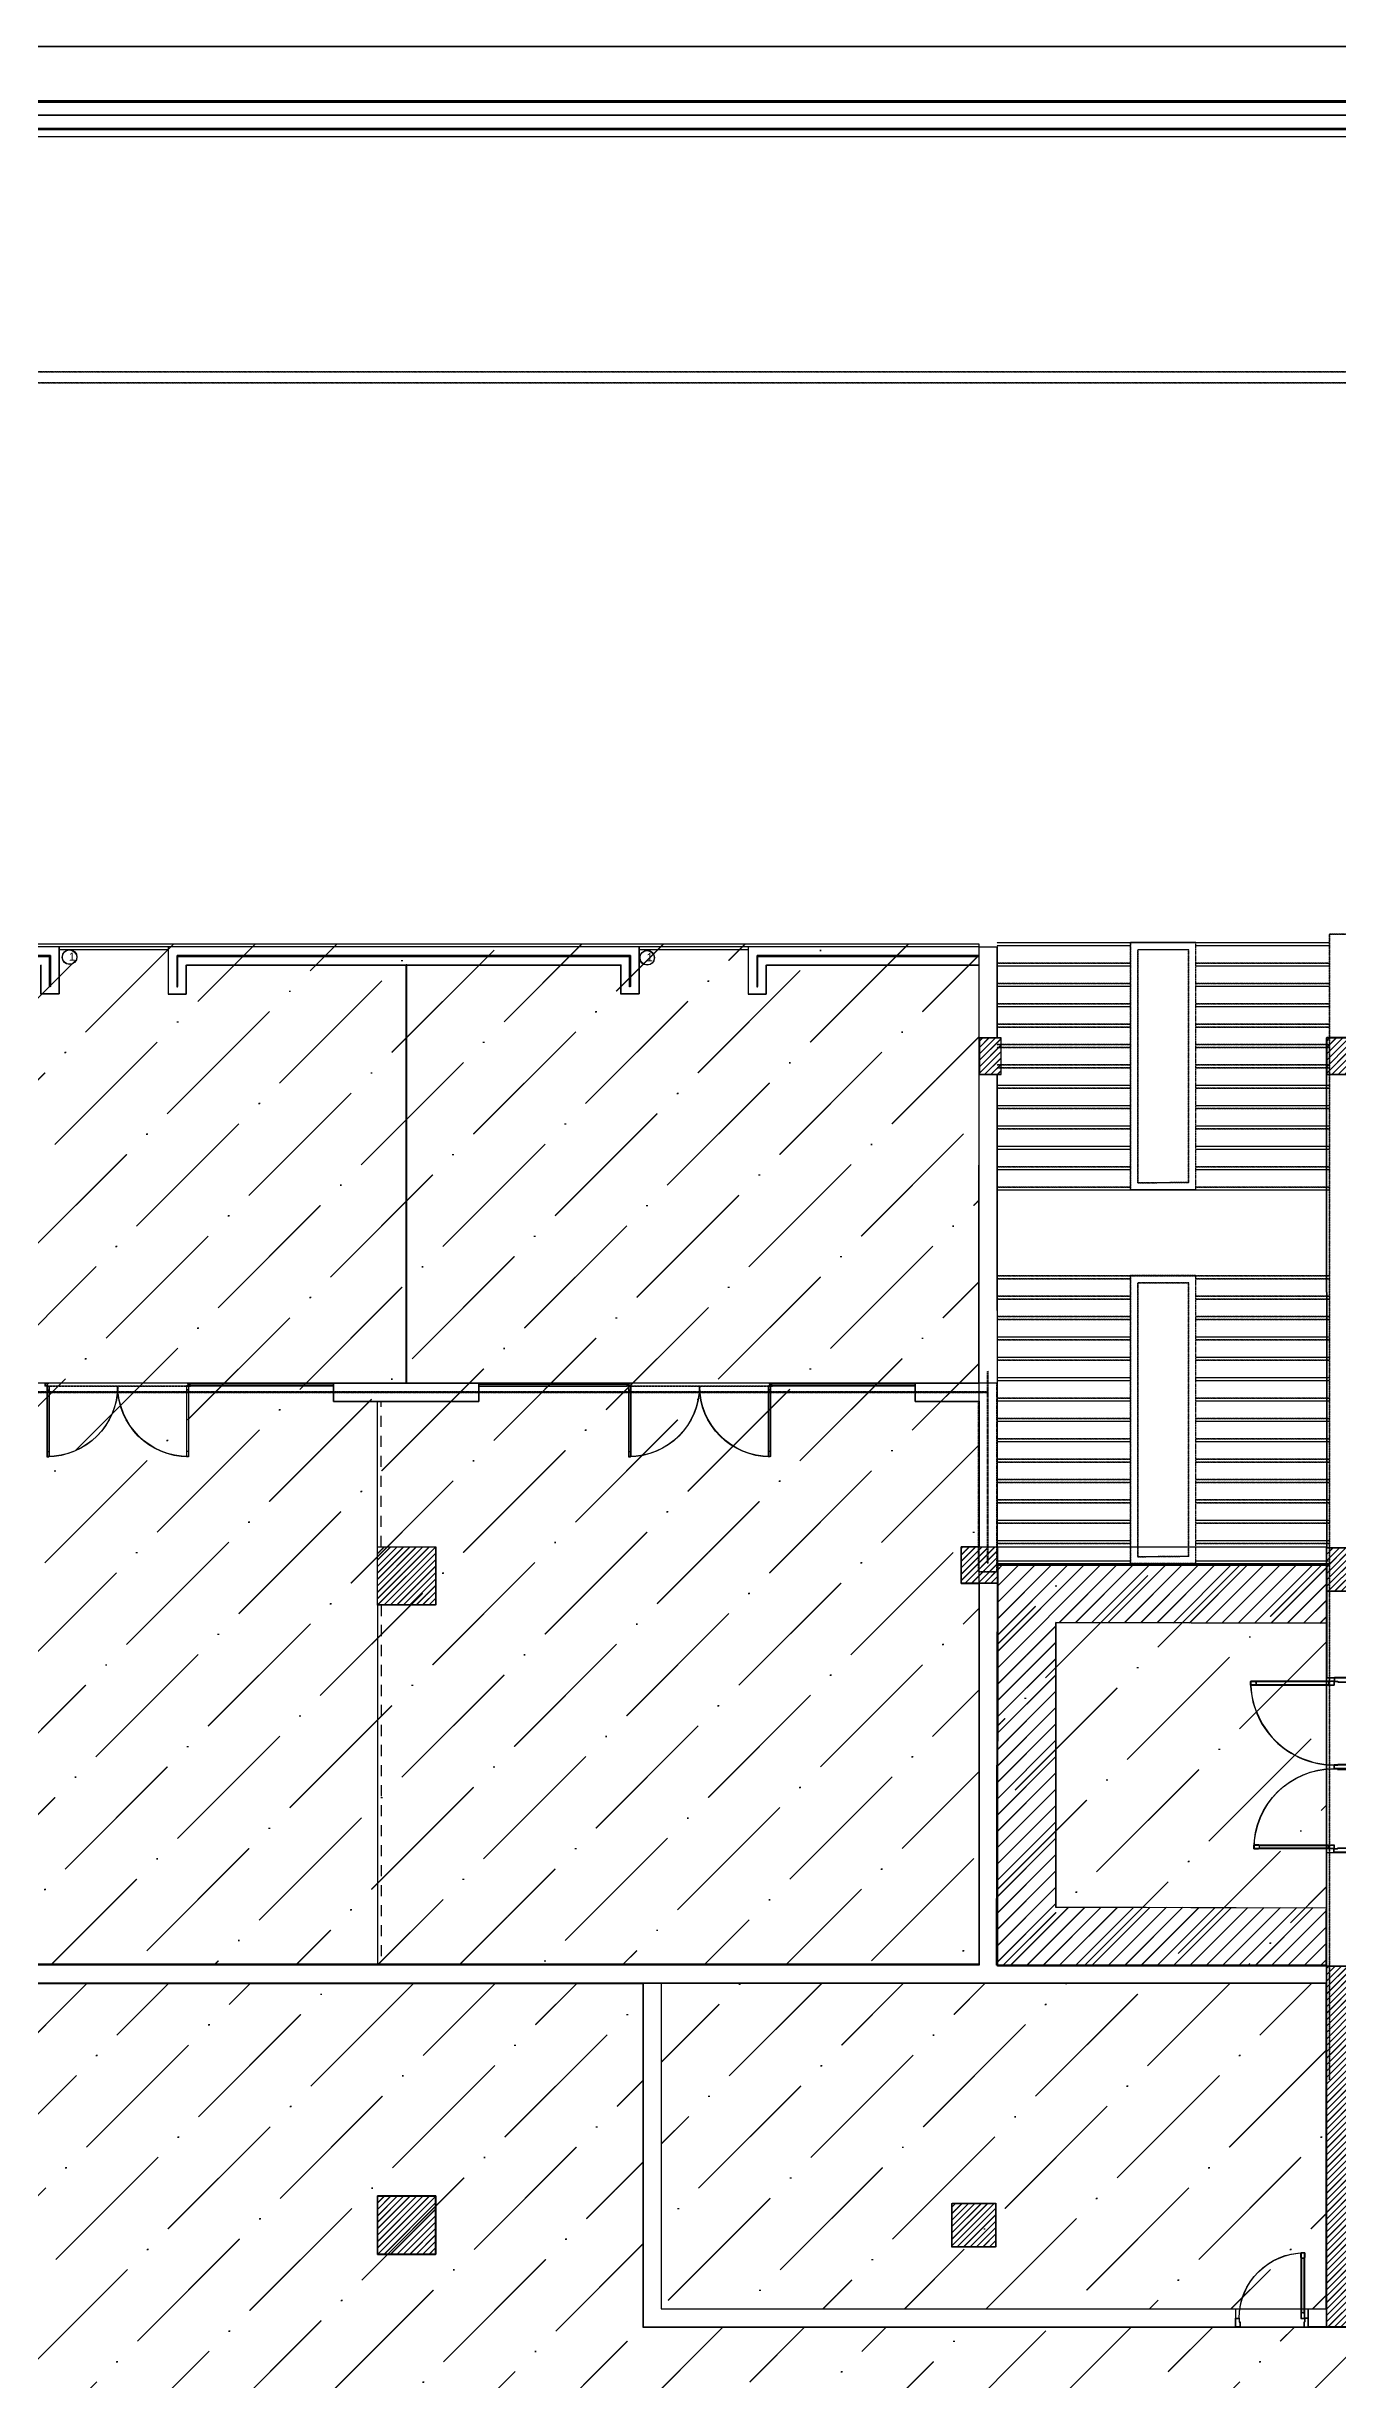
# Model space of a CAD drawing. Header units: inches. Extents: x 4821 to 127877, y 58012 to 433683.
# Drawn here: x 68423 to 86170, y 401615 to 433683 of the extents above; entities that cross this region are included whole.
import ezdxf

# ---------------------------------------------------------------- set-up
doc = ezdxf.new("R2010")
doc.units = ezdxf.units.IN
doc.header["$MEASUREMENT"] = 0
for name, pattern in [('A-001 Layout$0$HIDDEN', [0.375, 0.25, -0.125]), ('DASHED2', [9.525, 6.35, -3.175]), ('DLINE', [0.55, 0.3, -0.25]), ('HIDDEN', [9.525, 6.35, -3.175])]:
    doc.linetypes.add(name, pattern=pattern)
for name, color, linetype in [('$1$A-HAT', 8, 'Continuous'), ('A-001 Layout$0$A-FLOR-OVHD', 8, 'A-001 Layout$0$HIDDEN'), ('A-001 Layout$0$A-GLAZ', 142, 'Continuous'), ('A-101 Plans Building C$0$A-001 Layout$0$A-WAL-LOW', 41, 'Continuous'), ('A-DOR', 30, 'Continuous'), ('A-FLOR-STRS', 11, 'Continuous'), ('A-FLOR-STRS-DASH', 21, 'DLINE'), ('A-LIN-10', 8, 'Continuous'), ('A-LIN-20', 20, 'Continuous'), ('A-STP', 11, 'Continuous'), ('A-STP-HID', 191, 'HIDDEN'), ('A-TXT-25', 1, 'Continuous'), ('A-WAL-CMU', 7, 'Continuous'), ('A-WAL-LOW', 41, 'Continuous'), ('A-WALL', 53, 'Continuous'), ('Cloums$0$A-COL-HAT', 8, 'Continuous'), ('Cloums$0$A-COL-RFC', 210, 'Continuous'), ('ELECTRICAL', 4, 'Continuous'), ('HA', 9, 'Continuous'), ('NECB-COLUM', 50, 'Continuous')]:
    doc.layers.add(name, color=color, linetype=linetype)
doc.styles.add('Xarab', font='xarab.shx')
pattern_1 = [(45, (1627160.45, 320744.09), (-44.194174, 44.194174), [])]
pattern_2 = [(45, (-1206225.3, -363005.7), (420.9495, 1543.4815), [1984.375, -396.875, 0, -396.875])]
pattern_3 = [(45, (-1206228.7, -363008.7), (420.9495, 1543.4815), [1984.375, -396.875, 0, -396.875])]

# ---------------------------------------------------------------- blocks, each defined once
blk = doc.blocks.new('A-001 Layout$0$A$C350C273A')
for p, q in [((-1578.5, -0.48), (-1578.5, 778.02)), ((-1578.5, 778.02), (-1556.5, 778.02)), ((-1578.5, -0.48), (-1578.5, 778.02)), ((-1578.5, 778.02), (-1556.5, 778.02)), ((-1556.5, -0.48), (-1556.5, 778.02)), ((-1556.5, -0.48), (-1556.5, 778.02)), ((-43.5, -0.48), (-43.5, 778.02)), ((-21.5, 778.02), (-43.5, 778.02)), ((-43.5, -0.48), (-43.5, 778.02)), ((-21.5, 778.02), (-43.5, 778.02)), ((-21.5, -0.48), (-21.5, 778.02)), ((-21.5, -0.48), (-21.5, 778.02)), ((-1578.5, 720.82), (-1556.5, 720.82)), ((-1578.5, 720.82), (-1556.5, 720.82)), ((-21.5, 720.82), (-43.5, 720.82)), ((-21.5, 720.82), (-43.5, 720.82)), ((-1578.5, 43.52), (-1556.5, 43.52)), ((-1578.5, 43.52), (-1556.5, 43.52)), ((-21.5, 43.52), (-43.5, 43.52)), ((-21.5, 43.52), (-43.5, 43.52)), ((-1595, -0.48), (-1600, -0.48)), ((-1595, -0.48), (-1600, -0.48)), ((-1595, -30.48), (-1600, -30.48)), ((-1595, -30.48), (-1600, -30.48)), ((-1578.5, -0.48), (-1595, -0.48)), ((-1595, -0.48), (-1595, -30.48)), ((-1578.5, -0.48), (-1595, -0.48)), ((-1595, -0.48), (-1595, -30.48)), ((-1595, -30.48), (-1567.5, -30.48)), ((-1578.5, -0.48), (-1556.5, -0.48)), ((-1578.5, -0.48), (-1556.5, -0.48)), ((-1578.5, -22.48), (-1578.5, -0.48)), ((-1578.5, -22.48), (-1578.5, -0.48)), ((-1567.5, -22.48), (-1578.5, -22.48)), ((-1567.5, -22.48), (-1578.5, -22.48)), ((-1567.5, -30.48), (-1567.5, -22.48)), ((-1567.5, -30.48), (-1567.5, -22.48)), ((-21.5, -0.48), (-43.5, -0.48)), ((-21.5, -0.48), (-43.5, -0.48)), ((-32.5, -30.48), (-32.5, -22.48)), ((-32.5, -22.48), (-21.5, -22.48)), ((-32.5, -30.48), (-32.5, -22.48)), ((-32.5, -22.48), (-21.5, -22.48)), ((-5, -30.48), (-32.5, -30.48)), ((-21.5, -0.48), (-5, -0.48)), ((-21.5, -22.48), (-21.5, -0.48)), ((-21.5, -0.48), (-5, -0.48)), ((-21.5, -22.48), (-21.5, -0.48)), ((-5, -0.48), (-5, -30.48)), ((-5, -0.48), (0, -0.48)), ((-5, -0.48), (-5, -30.48)), ((-5, -0.48), (0, -0.48)), ((-5, -30.48), (0, -30.48)), ((-5, -30.48), (0, -30.48))]:
    blk.add_line(p, q)
for centre, start, end in [((-1578.5, -0.48), 0, 90), ((-21.5, -0.48), 90, 180)]:
    blk.add_arc(centre, 778.5, start, end)
blk = doc.blocks.new('COL BASEMT')
at = {"layer": 'Cloums$0$A-COL-HAT'}
h = blk.add_hatch(dxfattribs=at)
h.set_pattern_fill('ANSI31', color=256, scale=500)
h.set_pattern_definition([(45, (1506170.64, 41547.26), (-44.194174, 44.194174), [])])
edge = h.paths.add_edge_path()
edge.add_line((1689172, 377871), (1688872, 377871))
edge.add_line((1689172, 377371), (1689172, 377871))
edge.add_line((1688872, 377371), (1689172, 377371))
edge.add_line((1688872, 377871), (1688872, 377371))
h = blk.add_hatch(dxfattribs=at)
h.set_pattern_fill('ANSI31', color=256, scale=500)
h.set_pattern_definition([(45, (1510945.64, 41547.26), (-44.194174, 44.194174), [])])
edge = h.paths.add_edge_path()
edge.add_line((1693947, 377871), (1693647, 377871))
edge.add_line((1693947, 377371), (1693947, 377871))
edge.add_line((1693647, 377371), (1693947, 377371))
edge.add_line((1693647, 377871), (1693647, 377371))
h = blk.add_hatch(dxfattribs=at)
h.set_pattern_fill('ANSI31', color=256, scale=500)
h.set_pattern_definition(pattern_1)
h.paths.add_polyline_path([(1681397, 370076), (1680597, 370076), (1680597, 370876), (1681397, 370876)])
h = blk.add_hatch(dxfattribs=at)
h.set_pattern_fill('ANSI31', color=256, scale=500)
h.set_pattern_definition(pattern_1)
h.paths.add_polyline_path([(1688622, 370876), (1689122, 370876), (1689122, 370376), (1688622, 370376)])
h = blk.add_hatch(dxfattribs=at)
h.set_pattern_fill('ANSI31', color=256, scale=500)
h.set_pattern_definition([(45, (1632088.63, 320745.32), (-44.194174, 44.194174), [])])
h.paths.add_polyline_path([(1693647, 370864), (1694050, 370864), (1694050, 370264), (1693647, 370264)])
h = blk.add_hatch(dxfattribs=at)
h.set_pattern_fill('ANSI31', color=256, scale=500)
h.set_pattern_definition([(45, (1452118.876, 42013.15), (-44.194174, 44.194174), [])])
h.paths.add_polyline_path([(1699947, 343473), (1699947, 360151), (1693647, 360151), (1693647, 365115), (1694047, 365115), (1694047, 360551), (1700342, 360551), (1700342, 343473)])
h = blk.add_hatch(dxfattribs=at)
h.set_pattern_fill('ANSI31', color=256, scale=500)
h.set_pattern_definition(pattern_1)
h.paths.add_polyline_path([(1681397, 361951), (1681397, 361151), (1680597, 361151), (1680597, 361951)])
h = blk.add_hatch(dxfattribs=at)
h.set_pattern_fill('ANSI31', color=256, scale=500)
h.set_pattern_definition(pattern_1)
h.paths.add_polyline_path([(1689097, 361851), (1689097, 361251), (1688497, 361251), (1688497, 361851)])
at = {"layer": 'Cloums$0$A-COL-RFC', "linetype": 'Continuous'}
for points in [[(1688872, 377371), (1689172, 377371), (1689172, 377871), (1688872, 377871)], [(1693647, 377371), (1693947, 377371), (1693947, 377871), (1693647, 377871)], [(1681397, 370076), (1680597, 370076), (1680597, 370876), (1681397, 370876)], [(1689122, 370376), (1688622, 370376), (1688622, 370876), (1689122, 370876)], [(1694050, 370264), (1693647, 370264), (1693647, 370864), (1694050, 370864)], [(1681397, 361151), (1680597, 361151), (1680597, 361951), (1681397, 361951)], [(1689097, 361251), (1688497, 361251), (1688497, 361851), (1689097, 361851)]]:
    blk.add_lwpolyline(points, close=True, dxfattribs=at)
at = {"layer": 'Cloums$0$A-COL-RFC', "linetype": 'Continuous', "elevation": 0}
blk.add_lwpolyline([(1694047, 365115), (1694047, 360551), (1700347, 360551), (1700347, 343473), (1699947, 343473), (1699947, 360151), (1693647, 360151), (1693647, 365115), (1694047, 365115)], dxfattribs=at)
blk = doc.blocks.new('*U103')
for p, q in [((55, -72), (55, -1075)), ((95, -1075), (95, -72))]:
    blk.add_line(p, q)
for points in [[(0, 300), (0, 0), (50, 0), (50, 50), (60, 50), (60, 300)], [(50, 0), (50, -64), (55, -64), (55, -75), (95, -75), (95, -64), (100, -64), (100, 0)], [(1250, 300), (1250, 0), (1200, 0), (1200, 50), (1190, 50), (1190, 300)], [(50, -1150), (50, -1086), (55, -1086), (55, -1075), (95, -1075), (95, -1086), (100, -1086), (100, -1150)]]:
    blk.add_lwpolyline(points, close=True)
blk.add_lwpolyline([(100, -1150), (100, 0), (50, 0), (50, -1150), (100, -1150)])
blk.add_arc((50, 0), 1150, 270, 0)
blk = doc.blocks.new('*U104')
for p, q in [((55, -72), (55, -1025)), ((95, -1025), (95, -72))]:
    blk.add_line(p, q)
for points in [[(0, 300), (0, 0), (50, 0), (50, 50), (60, 50), (60, 300)], [(50, 0), (50, -64), (55, -64), (55, -75), (95, -75), (95, -64), (100, -64), (100, 0)], [(1200, 300), (1200, 0), (1150, 0), (1150, 50), (1140, 50), (1140, 300)], [(50, -1100), (50, -1036), (55, -1036), (55, -1025), (95, -1025), (95, -1036), (100, -1036), (100, -1100)]]:
    blk.add_lwpolyline(points, close=True)
blk.add_lwpolyline([(100, -1100), (100, 0), (50, 0), (50, -1100), (100, -1100)])
blk.add_arc((50, 0), 1100, 270, 0)
blk = doc.blocks.new('*U100')
for p, q in [((-95, -825), (-95, -72)), ((-55, -72), (-55, -825))]:
    blk.add_line(p, q)
for points in [[(-1000, 120), (-1000, 0), (-950, 0), (-950, 50), (-940, 50), (-940, 120)], [(-50, 0), (-50, -64), (-55, -64), (-55, -75), (-95, -75), (-95, -64), (-100, -64), (-100, 0)], [(0, 120), (0, 0), (-50, 0), (-50, 50), (-60, 50), (-60, 120)], [(-50, -900), (-50, -836), (-55, -836), (-55, -825), (-95, -825), (-95, -836), (-100, -836), (-100, -900)]]:
    blk.add_lwpolyline(points, close=True)
blk.add_lwpolyline([(-100, -900), (-100, 0), (-50, 0), (-50, -900), (-100, -900)])
blk.add_arc((-50, 0), 900, 180, 270)
blk = doc.blocks.new('BANDA-MOATAZ')
at = {"color": 10}
blk.add_lwpolyline([(0, 0), (0, 40500), (-57155, 40500), (-57155, 0)], close=True, dxfattribs=at)
at = {"const_width": 17.5}
for points in [[(-350, 350), (-350, 40150), (-56805, 40150), (-56805, 350)], [(-525, 5112), (-525, 39975), (-56630, 39975), (-56630, 5112)]]:
    blk.add_lwpolyline(points, close=True, dxfattribs=at)
at = {"color": 131}
blk.add_lwpolyline([(-438, 438), (-438, 40062), (-56718, 40062), (-56718, 438)], close=True, dxfattribs=at)
at = {"layer": 'ELECTRICAL', "color": 131}
blk.add_lwpolyline([(-575, 5162), (-575, 39925), (-56580, 39925), (-56580, 5162)], close=True, dxfattribs=at)

msp = doc.modelspace()

# ---------------------------------------------------------------- hatches: boundary and pattern name
at = {"layer": '$1$A-HAT'}
h = msp.add_hatch(dxfattribs=at)
h.set_pattern_fill('ANSI31', color=256, scale=50)
h.set_pattern_definition([(45, (-1114352.01, 1899070.33), (-112.253202, 112.253202), [])])
h.paths.add_polyline_path([(86020.3, 412007.4), (82295.3, 412016.2), (82295.3, 408105.3), (86018, 408095.7), (86018, 407295.7), (81481.1, 407307.4), (81495.3, 412807.3), (86020.3, 412807.3)])
h = msp.add_hatch(dxfattribs=at)
h.set_pattern_fill('ANSI31', color=256, scale=50)
h.set_pattern_definition([(45, (-1114348.61, 1899073.32), (-112.253202, 112.253202), [])])
h.paths.add_polyline_path([(86023.7, 412010.4), (82298.7, 412019.2), (82298.7, 408108.3), (86021.4, 408098.6), (86021.4, 407298.6), (81484.5, 407310.4), (81498.7, 412810.3), (86023.7, 412810.3)])
at = {"layer": 'A-WALL', "true_color": 0x939598}
h = msp.add_hatch(dxfattribs=at)
h.set_pattern_fill('ANSI36', color=252, scale=250)
h.set_pattern_definition([(45, (-990011.1, -282991.2), (420.9495, 1543.4815), [1984.375, -396.875, 0, -396.875])])
h.paths.add_polyline_path([(81242.9, 421343), (33243.2, 421343), (33243.2, 407324.8), (81242.9, 407324.8)])
h = msp.add_hatch(dxfattribs=at)
h.set_pattern_fill('ANSI36', color=252, scale=250)
h.set_pattern_definition([(45, (-990007.7, -282988.2), (420.9495, 1543.4815), [1984.375, -396.875, 0, -396.875])])
h.paths.add_polyline_path([(81246.3, 421345.9), (33246.6, 421345.9), (33246.6, 407327.8), (81246.3, 407327.8)])
at = {"layer": 'A-WALL'}
h = msp.add_hatch(dxfattribs=at)
h.set_pattern_fill('ANSI36', color=3, scale=250)
h.set_pattern_definition(pattern_3)
h.paths.add_polyline_path([(86018, 412825.5), (81495.3, 412825.5), (81495.3, 407295.7), (86018, 407295.7)])
h.paths.add_polyline_path([(33243, 412557.3), (28722.7, 412557.3), (28722.7, 407307.3), (33243, 407307.3)])
h = msp.add_hatch(dxfattribs=at)
h.set_pattern_fill('ANSI36', color=3, scale=250)
h.set_pattern_definition(pattern_2)
h.paths.add_polyline_path([(86021.4, 412828.4), (81498.7, 412828.4), (81498.7, 407298.6), (86021.4, 407298.6)])
h.paths.add_polyline_path([(33246.4, 412560.3), (28726.1, 412560.3), (28726.1, 407310.3), (33246.4, 407310.3)])
h = msp.add_hatch(dxfattribs=at)
h.set_pattern_fill('ANSI36', color=5, scale=250)
h.set_pattern_definition(pattern_3)
h.paths.add_polyline_path([(78770.3, 396057.4), (86318.1, 396057.4), (92312.4, 396057.4), (92311.4, 402332.3), (76621.2, 402332.4), (76621.2, 407057.3), (28720.3, 407057.3), (28720.3, 402332.3), (22420.5, 402332.3), (22416.4, 396178.8), (35923.5, 396107.4), (35923.5, 387307.4), (28820.3, 387307.4), (28820.4, 379907.3), (33642.6, 379907.3), (33642.6, 366602.4), (81095.3, 366554.5), (81093.9, 379507), (78770.3, 379507.4)])
h = msp.add_hatch(dxfattribs=at)
h.set_pattern_fill('ANSI36', color=5, scale=250)
h.set_pattern_definition(pattern_2)
h.paths.add_polyline_path([(78773.7, 396060.4), (86321.5, 396060.4), (92315.8, 396060.4), (92314.8, 402335.3), (76624.6, 402335.4), (76624.6, 407060.3), (28723.7, 407060.3), (28723.7, 402335.3), (22423.9, 402335.3), (22419.8, 396181.8), (35926.9, 396110.4), (35926.9, 387310.4), (28823.7, 387310.4), (28823.8, 379910.3), (33646, 379910.3), (33646, 366605.3), (81098.7, 366557.5), (81097.3, 379510), (78773.7, 379510.4)])
h = msp.add_hatch(dxfattribs=at)
h.set_pattern_fill('ANSI36', color=3, scale=250)
h.set_pattern_definition(pattern_3)
h.paths.add_polyline_path([(86018.1, 407057.3), (76871.2, 407057.3), (76871.2, 402582.4), (86018.1, 402582.4)])
h = msp.add_hatch(dxfattribs=at)
h.set_pattern_fill('ANSI36', color=3, scale=250)
h.set_pattern_definition(pattern_2)
h.paths.add_polyline_path([(86021.5, 407060.3), (76874.6, 407060.3), (76874.6, 402585.4), (86021.5, 402585.4)])

# ---------------------------------------------------------------- linework, layer by layer
at = {"layer": 'A-001 Layout$0$A-FLOR-OVHD'}
for p, q in [((70364.1, 415307.3, 0), (68445.4, 415307.3, 0)), ((70367.5, 415310.3, 0), (68448.8, 415310.3, 0)), ((70404.7, 415307.3, 0), (70398.5, 415307.3, 0)), ((70408.1, 415310.3, 0), (70401.9, 415310.3, 0)), ((78364.1, 415307.3, 0), (76445.4, 415307.3, 0)), ((78367.5, 415310.3, 0), (76448.8, 415310.3, 0)), ((78404.7, 415307.3, 0), (78398.5, 415307.3, 0)), ((78408.1, 415310.3, 0), (78401.9, 415310.3, 0)), ((68431.6, 415269.8, 0), (70377.9, 415269.8, 0)), ((68435, 415272.8, 0), (70381.3, 415272.8, 0)), ((70398.5, 415269.8, 0), (70402, 415269.8, 0)), ((70401.9, 415272.8, 0), (70405.4, 415272.8, 0)), ((76431.6, 415269.8, 0), (78377.9, 415269.8, 0)), ((76435, 415272.8, 0), (78381.3, 415272.8, 0)), ((78398.5, 415269.8, 0), (78402, 415269.8, 0)), ((78401.9, 415272.8, 0), (78405.4, 415272.8, 0))]:
    msp.add_line(p, q, dxfattribs=at)
at = {"layer": 'A-001 Layout$0$A-GLAZ'}
for p, q in [((72368.9, 415307.3, 0), (70401.6, 415307.3, 0)), ((72368.9, 415295.3, 0), (70401.6, 415295.3, 0)), ((72372.3, 415310.3, 0), (70405, 415310.3, 0)), ((72372.3, 415298.3, 0), (70405, 415298.3, 0)), ((74367.1, 415307.3, 0), (76404.7, 415307.3, 0)), ((74367.1, 415295.3, 0), (76411, 415295.3, 0)), ((74370.5, 415310.3, 0), (76408.1, 415310.3, 0)), ((74370.5, 415298.3, 0), (76414.4, 415298.3, 0)), ((81243, 415307.4, 0), (78401.6, 415307.3, 0)), ((80367.1, 415295.3, 0), (78401.6, 415295.3, 0)), ((81246.4, 415310.3, 0), (78405, 415310.3, 0)), ((80370.5, 415298.3, 0), (78405, 415298.3, 0)), ((72368.9, 415269.8, 0), (70401.6, 415269.8, 0)), ((72372.3, 415272.8, 0), (70405, 415272.8, 0)), ((74367.1, 415269.8, 0), (76404.7, 415269.8, 0)), ((74370.5, 415272.8, 0), (76408.1, 415272.8, 0)), ((80367.1, 415269.8, 0), (78401.6, 415269.8, 0)), ((80370.5, 415272.8, 0), (78405, 415272.8, 0))]:
    msp.add_line(p, q, dxfattribs=at)
for points, elevation in [([(68472.7, 421186.1), (62238.1, 421186.1), (62238.1, 421176.1), (68462.7, 421176.1)], -0.5), ([(68476.1, 421189), (62241.5, 421189), (62241.5, 421179), (68466.1, 421179)], -0.5), ([(68472.7, 421186.1), (68472.7, 420757.8), (68462.7, 420757.8), (68462.7, 421176.1)], -0.5), ([(68476.1, 421189), (68476.1, 420760.8), (68466.1, 420760.8), (68466.1, 421179)], -0.5), ([(76447.4, 421186), (70212.7, 421186), (70212.7, 421176), (76437.4, 421176)], 0.5), ([(70212.7, 421186), (70212.7, 420757.8), (70222.7, 420757.8), (70222.7, 421176)], 0.5), ([(76450.8, 421189), (70216.1, 421189), (70216.1, 421179), (76440.8, 421179)], 0.5), ([(70216.1, 421189), (70216.1, 420760.8), (70226.1, 420760.8), (70226.1, 421179)], 0.5), ([(76447.4, 421186), (76447.4, 420757.8), (76437.4, 420757.8), (76437.4, 421176)], 0.5), ([(76450.8, 421189), (76450.8, 420760.8), (76440.8, 420760.8), (76440.8, 421179)], 0.5), ([(81242.9, 421187.3), (78187.4, 421186), (78187.4, 421176), (81242.9, 421177.3)], 1.4), ([(78187.4, 421186), (78187.4, 420757.8), (78197.4, 420757.8), (78197.4, 421176)], 1.4), ([(81246.3, 421190.3), (78190.8, 421189), (78190.8, 421179), (81246.3, 421180.3)], 1.4), ([(78190.8, 421189), (78190.8, 420760.8), (78200.8, 420760.8), (78200.8, 421179)], 1.4)]:
    msp.add_lwpolyline(points, dxfattribs=dict(at, elevation=elevation))
at = {"layer": 'A-001 Layout$0$A-GLAZ', "elevation": 0}
for points in [[(73362, 415307.3), (73374, 415307.3), (73374, 421056.1), (73362, 421056.1)], [(73365.4, 415310.3), (73377.4, 415310.3), (73377.4, 421059.1), (73365.4, 421059.1)]]:
    msp.add_lwpolyline(points, close=True, dxfattribs=at)
at = {"layer": 'A-101 Plans Building C$0$A-001 Layout$0$A-WAL-LOW'}
for points, elevation in [([(68592.8, 421306.1), (62118, 421306.1)], 0), ([(68596.2, 421309), (62121.4, 421309)], 0), ([(68592.8, 421306.1), (68592.7, 420657.8), (68342.7, 420657.8), (68342.7, 421056.1)], 0), ([(68596.2, 421309), (68596.1, 420660.8), (68346.1, 420660.8), (68346.1, 421059)], 0), ([(76567.5, 421306), (70092.7, 421306)], 0.9), ([(70092.7, 421306), (70092.7, 420657.8), (70342.7, 420657.8), (70342.7, 421056)], 0.9), ([(70092.7, 421266), (70092.7, 421266)], 0.9), ([(76570.9, 421309), (70096.1, 421309)], 0.9), ([(70096.1, 421309), (70096.1, 420660.8), (70346.1, 420660.8), (70346.1, 421059)], 0.9), ([(70096.1, 421269), (70096.1, 421269)], 0.9), ([(76567.5, 421306), (76567.4, 420657.8), (76317.4, 420657.8), (76317.4, 421056)], 0.9), ([(76570.9, 421309), (76570.8, 420660.8), (76320.8, 420660.8), (76320.8, 421059)], 0.9), ([(81242.9, 421306.3), (78067.3, 421306)], 1.9), ([(78067.3, 421306), (78067.4, 420657.8), (78317.4, 420657.8), (78317.4, 421056)], 1.9), ([(81246.3, 421309.3), (78070.7, 421309)], 1.9), ([(78070.7, 421309), (78070.8, 420660.8), (78320.8, 420660.8), (78320.8, 421059)], 1.9), ([(70342.7, 421056), (76317.4, 421056)], 0.9), ([(70346.1, 421059), (76320.8, 421059)], 0.9), ([(78317.4, 421056), (81241.9, 421057.3)], 1.9), ([(78320.8, 421059), (81245.3, 421060.3)], 1.9)]:
    msp.add_lwpolyline(points, dxfattribs=dict(at, elevation=elevation))
at = {"layer": 'A-FLOR-STRS', "ltscale": 200}
for p, q in [((72970.3, 413057.3), (72970.3, 415057.3)), ((72973.7, 413060.3), (72973.7, 415060.3)), ((72970.3, 412257.3), (72970.3, 407307.3)), ((72973.7, 412260.3), (72973.7, 407310.3))]:
    msp.add_line(p, q, dxfattribs=at)
at = {"layer": 'A-FLOR-STRS-DASH', "ltscale": 500}
for p, q in [((73020.3, 413057.3), (73020.3, 415057.3)), ((73023.7, 413060.3), (73023.7, 415060.3)), ((73020.3, 412257.3), (73020.3, 407307.3)), ((73023.7, 412260.3), (73023.7, 407310.3))]:
    msp.add_line(p, q, dxfattribs=at)
at = {"layer": 'A-LIN-10', "linetype": 'DASHED2', "ltscale": 0.1}
for p, q in [((37029.8, 429215.8), (101472.9, 429213.3)), ((37033.2, 429218.8), (101476.3, 429216.3)), ((36944.9, 429063), (101472.9, 429062.9)), ((36948.3, 429066), (101476.3, 429065.9)), ((81488.3, 421365.5), (86057, 421365.5)), ((81488.3, 421325.5), (83323.1, 421325.5)), ((81488.3, 421085.5), (83323.1, 421085.5)), ((81491.7, 421368.4), (86060.4, 421368.4)), ((81491.7, 421328.4), (83326.5, 421328.4)), ((81491.7, 421088.4), (83326.5, 421088.4)), ((84222.2, 421325.5), (86057, 421325.5)), ((84222.2, 421085.5), (86057, 421085.5)), ((84225.6, 421328.4), (86060.4, 421328.4)), ((84225.6, 421088.4), (86060.4, 421088.4)), ((81488.3, 421045.5), (83323.1, 421045.5)), ((81488.3, 420805.5), (83323.1, 420805.5)), ((81488.3, 420765.5), (83323.1, 420765.5)), ((81491.7, 421048.4), (83326.5, 421048.4)), ((81491.7, 420808.4), (83326.5, 420808.4)), ((81491.7, 420768.4), (83326.5, 420768.4)), ((84222.2, 421045.5), (86057, 421045.5)), ((84222.2, 420805.5), (86057, 420805.5)), ((84222.2, 420765.5), (86057, 420765.5)), ((84225.6, 421048.4), (86060.4, 421048.4)), ((84225.6, 420808.4), (86060.4, 420808.4)), ((84225.6, 420768.4), (86060.4, 420768.4)), ((81488.3, 420525.5), (83323.1, 420525.5)), ((81488.3, 420485.5), (83323.1, 420485.5)), ((81491.7, 420528.4), (83326.5, 420528.4)), ((81491.7, 420488.4), (83326.5, 420488.4)), ((84222.2, 420525.5), (86057, 420525.5)), ((84222.2, 420485.5), (86057, 420485.5)), ((84225.6, 420528.4), (86060.4, 420528.4)), ((84225.6, 420488.4), (86060.4, 420488.4)), ((81488.3, 420245.5), (83323.1, 420245.5)), ((81488.3, 420205.5), (83323.1, 420205.5)), ((81491.7, 420248.4), (83326.5, 420248.4)), ((81491.7, 420208.4), (83326.5, 420208.4)), ((84222.2, 420245.5), (86057, 420245.5)), ((84222.2, 420205.5), (86057, 420205.5)), ((84225.6, 420248.4), (86060.4, 420248.4)), ((84225.6, 420208.4), (86060.4, 420208.4)), ((81488.3, 419965.5), (83323.1, 419965.5)), ((81488.3, 419925.5), (83323.1, 419925.5)), ((81491.7, 419968.4), (83326.5, 419968.4)), ((81491.7, 419928.4), (83326.5, 419928.4)), ((84222.2, 419965.5), (86057, 419965.5)), ((84222.2, 419925.5), (86057, 419925.5)), ((84225.6, 419968.4), (86060.4, 419968.4)), ((84225.6, 419928.4), (86060.4, 419928.4)), ((81488.3, 419685.5), (83323.1, 419685.5)), ((81488.3, 419645.5), (83323.1, 419645.5)), ((81491.7, 419688.4), (83326.5, 419688.4)), ((81491.7, 419648.4), (83326.5, 419648.4)), ((84222.2, 419685.5), (86057, 419685.5)), ((84222.2, 419645.5), (86057, 419645.5)), ((84225.6, 419688.4), (86060.4, 419688.4)), ((84225.6, 419648.4), (86060.4, 419648.4)), ((81488.3, 419405.5), (83323.1, 419405.5)), ((81488.3, 419365.5), (83323.1, 419365.5)), ((81491.7, 419408.4), (83326.5, 419408.4)), ((81491.7, 419368.4), (83326.5, 419368.4)), ((84222.2, 419405.5), (86057, 419405.5)), ((84222.2, 419365.5), (86057, 419365.5)), ((84225.6, 419408.4), (86060.4, 419408.4)), ((84225.6, 419368.4), (86060.4, 419368.4)), ((81488.3, 419125.5), (83323.1, 419125.5)), ((81488.3, 419085.5), (83323.1, 419085.5)), ((81488.3, 418845.5), (83323, 418845.5)), ((81491.7, 419128.4), (83326.5, 419128.4)), ((81491.7, 419088.4), (83326.5, 419088.4)), ((81491.7, 418848.4), (83326.4, 418848.4)), ((84222.2, 419125.5), (86057, 419125.5)), ((84222.2, 419085.5), (86057, 419085.5)), ((84222.2, 418845.5), (86057, 418845.5)), ((84225.6, 419128.4), (86060.4, 419128.4)), ((84225.6, 419088.4), (86060.4, 419088.4)), ((84225.6, 418848.4), (86060.4, 418848.4)), ((81488.3, 418805.5), (83323, 418805.5)), ((81488.3, 418565.5), (83323, 418565.5)), ((81488.3, 418525.5), (83323, 418525.5)), ((81491.7, 418808.4), (83326.4, 418808.4)), ((81491.7, 418568.4), (83326.4, 418568.4)), ((81491.7, 418528.4), (83326.4, 418528.4)), ((84222.2, 418805.5), (86057, 418805.5)), ((84222.2, 418565.5), (86057, 418565.5)), ((84222.2, 418525.5), (86057, 418525.5)), ((84225.6, 418808.4), (86060.4, 418808.4)), ((84225.6, 418568.4), (86060.4, 418568.4)), ((84225.6, 418528.4), (86060.4, 418528.4)), ((81488.3, 418285.5), (83323, 418285.5)), ((81488.3, 418245.5), (83323, 418245.5)), ((81491.7, 418288.4), (83326.4, 418288.4)), ((81491.7, 418248.4), (83326.4, 418248.4)), ((84222.2, 418285.5), (86057, 418285.5)), ((84222.2, 418245.5), (86057, 418245.5)), ((84225.6, 418288.4), (86060.4, 418288.4)), ((84225.6, 418248.4), (86060.4, 418248.4)), ((81488.3, 418005.5), (83323, 418005.5)), ((81488.3, 417965.5), (86057, 417965.5)), ((81491.7, 418008.4), (83326.4, 418008.4)), ((81491.7, 417968.4), (86060.4, 417968.4)), ((84222.1, 417965.5), (83323, 417965.5)), ((84225.5, 417968.4), (83326.4, 417968.4)), ((84122.1, 418065.5), (83423, 418058.7)), ((84125.5, 418068.4), (83426.4, 418061.7)), ((84222.1, 418005.5), (86057, 418005.5)), ((84225.5, 418008.4), (86060.4, 418008.4)), ((81488.3, 416785.5), (86057, 416785.5)), ((81488.3, 416745.5), (83323.1, 416745.5)), ((81491.7, 416788.4), (86060.4, 416788.4)), ((81491.7, 416748.4), (83326.5, 416748.4)), ((84222.2, 416745.5), (86057, 416745.5)), ((84225.6, 416748.4), (86060.4, 416748.4)), ((81488.3, 416505.5), (83323.1, 416505.5)), ((81488.3, 416465.5), (83323.1, 416465.5)), ((81491.7, 416508.4), (83326.5, 416508.4)), ((81491.7, 416468.4), (83326.5, 416468.4)), ((84222.2, 416505.5), (86057, 416505.5)), ((84222.2, 416465.5), (86057, 416465.5)), ((84225.6, 416508.4), (86060.4, 416508.4)), ((84225.6, 416468.4), (86060.4, 416468.4)), ((81488.3, 416225.5), (83323.1, 416225.5)), ((81488.3, 416185.5), (83323.1, 416185.5)), ((81488.3, 415945.5), (83323.1, 415945.5)), ((81491.7, 416228.4), (83326.5, 416228.4)), ((81491.7, 416188.4), (83326.5, 416188.4)), ((81491.7, 415948.4), (83326.5, 415948.4)), ((84222.2, 416225.5), (86057, 416225.5)), ((84222.2, 416185.5), (86057, 416185.5)), ((84222.2, 415945.5), (86057, 415945.5)), ((84225.6, 416228.4), (86060.4, 416228.4)), ((84225.6, 416188.4), (86060.4, 416188.4)), ((84225.6, 415948.4), (86060.4, 415948.4)), ((81488.3, 415905.5), (83323.1, 415905.5)), ((81488.3, 415665.5), (83323.1, 415665.5)), ((81488.3, 415625.5), (83323.1, 415625.5)), ((81491.7, 415908.4), (83326.5, 415908.4)), ((81491.7, 415668.4), (83326.5, 415668.4)), ((81491.7, 415628.4), (83326.5, 415628.4)), ((84222.2, 415905.5), (86057, 415905.5)), ((84222.2, 415665.5), (86057, 415665.5)), ((84222.2, 415625.5), (86057, 415625.5)), ((84225.6, 415908.4), (86060.4, 415908.4)), ((84225.6, 415668.4), (86060.4, 415668.4)), ((84225.6, 415628.4), (86060.4, 415628.4)), ((81357.3, 412835.5), (81357.3, 415464.7)), ((81360.7, 412838.4), (81360.7, 415467.7)), ((81367.3, 412835.5), (81367.3, 415474.7)), ((81370.7, 412838.4), (81370.7, 415477.7)), ((81488.3, 415385.5), (83323.1, 415385.5)), ((81488.3, 415345.5), (83323.1, 415345.5)), ((81491.7, 415388.4), (83326.5, 415388.4)), ((81491.7, 415348.4), (83326.5, 415348.4)), ((84222.2, 415385.5), (86057, 415385.5)), ((84222.2, 415345.5), (86057, 415345.5)), ((84225.6, 415388.4), (86060.4, 415388.4)), ((84225.6, 415348.4), (86060.4, 415348.4)), ((81367.3, 415187.3), (33357.4, 415187.3)), ((81370.7, 415190.3), (33360.8, 415190.3)), ((81357.3, 415177.3), (33367.4, 415177.3)), ((81360.7, 415180.3), (33370.8, 415180.3)), ((81237.3, 412715.5), (81237.3, 415057.3)), ((81240.7, 412718.4), (81240.7, 415060.3)), ((81488.3, 415105.5), (83323.1, 415105.5)), ((81488.3, 415065.5), (83323.1, 415065.5)), ((81491.7, 415108.4), (83326.5, 415108.4)), ((81491.7, 415068.4), (83326.5, 415068.4)), ((84222.2, 415105.5), (86057, 415105.5)), ((84222.2, 415065.5), (86057, 415065.5)), ((84225.6, 415108.4), (86060.4, 415108.4)), ((84225.6, 415068.4), (86060.4, 415068.4)), ((81488.2, 414825.5), (83323.1, 414825.5)), ((81488.2, 414785.5), (83323.1, 414785.5)), ((81491.6, 414828.4), (83326.5, 414828.4)), ((81491.6, 414788.4), (83326.5, 414788.4)), ((84222.2, 414825.5), (86057, 414825.5)), ((84222.2, 414785.5), (86057, 414785.5)), ((84225.6, 414828.4), (86060.4, 414828.4)), ((84225.6, 414788.4), (86060.4, 414788.4)), ((81488.2, 414545.5), (83323, 414545.5)), ((81488.2, 414505.5), (83323, 414505.5)), ((81491.6, 414548.4), (83326.4, 414548.4)), ((81491.6, 414508.4), (83326.4, 414508.4)), ((84222.2, 414545.5), (86057, 414545.5)), ((84222.2, 414505.5), (86057, 414505.5)), ((84225.6, 414548.4), (86060.4, 414548.4)), ((84225.6, 414508.4), (86060.4, 414508.4)), ((81488.2, 414265.5), (83323, 414265.5)), ((81488.2, 414225.5), (83323, 414225.5)), ((81491.6, 414268.4), (83326.4, 414268.4)), ((81491.6, 414228.4), (83326.4, 414228.4)), ((84222.2, 414265.5), (86057, 414265.5)), ((84222.2, 414225.5), (86057, 414225.5)), ((84225.6, 414268.4), (86060.4, 414268.4)), ((84225.6, 414228.4), (86060.4, 414228.4)), ((81488.2, 413985.5), (83323, 413985.5)), ((81488.2, 413945.5), (83323, 413945.5)), ((81488.2, 413705.5), (83323, 413705.5)), ((81491.6, 413988.4), (83326.4, 413988.4)), ((81491.6, 413948.4), (83326.4, 413948.4)), ((81491.6, 413708.4), (83326.4, 413708.4)), ((84222.2, 413985.5), (86057, 413985.5)), ((84222.2, 413945.5), (86057, 413945.5)), ((84222.1, 413705.5), (86057, 413705.5)), ((84225.6, 413988.4), (86060.4, 413988.4)), ((84225.6, 413948.4), (86060.4, 413948.4)), ((84225.5, 413708.4), (86060.4, 413708.4)), ((81488.2, 413665.5), (83323, 413665.5)), ((81488.2, 413425.5), (83323, 413425.5)), ((81488.2, 413385.5), (83323, 413385.5)), ((81491.6, 413668.4), (83326.4, 413668.4)), ((81491.6, 413428.4), (83326.4, 413428.4)), ((81491.6, 413388.4), (83326.4, 413388.4)), ((84222.1, 413665.5), (86057, 413665.5)), ((84222.1, 413425.5), (86057, 413425.5)), ((84222.1, 413385.5), (86057, 413385.5)), ((84225.5, 413668.4), (86060.4, 413668.4)), ((84225.5, 413428.4), (86060.4, 413428.4)), ((84225.5, 413388.4), (86060.4, 413388.4)), ((81488.2, 413145.5), (83323, 413145.5)), ((81488.2, 413105.5), (83323, 413105.5)), ((81491.6, 413148.4), (83326.4, 413148.4)), ((81491.6, 413108.4), (83326.4, 413108.4)), ((84222.1, 413145.5), (86057, 413145.5)), ((84222.1, 413105.5), (86057, 413105.5)), ((84225.5, 413148.4), (86060.4, 413148.4)), ((84225.5, 413108.4), (86060.4, 413108.4)), ((81357.3, 412835.5), (81367.3, 412835.5)), ((81357.3, 412835.5), (81367.3, 412835.5)), ((81360.7, 412838.4), (81370.7, 412838.4)), ((81360.7, 412838.4), (81370.7, 412838.4)), ((81488.2, 412865.5), (83323, 412865.5)), ((81488.2, 412825.5), (86057, 412825.5)), ((81491.6, 412868.4), (83326.4, 412868.4)), ((81491.6, 412828.4), (86060.4, 412828.4)), ((84222.1, 412825.5), (83323, 412825.5)), ((84225.5, 412828.4), (83326.4, 412828.4)), ((84122.1, 412925.5), (83423, 412918.7)), ((84125.5, 412928.4), (83426.4, 412921.7)), ((84222.1, 412865.5), (86057, 412865.5)), ((84225.5, 412868.4), (86060.4, 412868.4)), ((81237.3, 412715.5), (81488.3, 412715.5)), ((81240.7, 412718.4), (81491.7, 412718.4))]:
    msp.add_line(p, q, dxfattribs=at)
for points in [[(86307.3, 405732.4), (86308, 421477.6), (86057, 421477.6), (86057, 405732.4)], [(86310.7, 405735.4), (86311.4, 421480.5), (86060.4, 421480.5), (86060.4, 405735.4)], [(84222.1, 417965.5), (84222.2, 421365.4), (83323.1, 421365.4), (83323, 417965.5)], [(84225.5, 417968.4), (84225.6, 421368.4), (83326.5, 421368.4), (83326.4, 417968.4)], [(84122.1, 418065.5), (84122.2, 421265.4), (83423.1, 421265.4), (83423, 418058.7)], [(84125.5, 418068.4), (84125.6, 421268.4), (83426.5, 421268.4), (83426.4, 418061.7)], [(84222.1, 412825.5), (84222.2, 416785.4), (83323.1, 416785.4), (83323, 412825.5)], [(84225.5, 412828.4), (84225.6, 416788.4), (83326.5, 416788.4), (83326.4, 412828.4)], [(84122.1, 412925.5), (84122.2, 416685.4), (83423.1, 416685.4), (83423, 412918.7)], [(84125.5, 412928.4), (84125.6, 416688.4), (83426.5, 416688.4), (83426.4, 412921.7)], [(81488.2, 412715.5), (81488.3, 415307.3), (33236.4, 415307.3)], [(81491.6, 412718.4), (81491.7, 415310.3), (33239.8, 415310.3)]]:
    msp.add_lwpolyline(points, dxfattribs=at)
at = {"layer": 'A-LIN-20', "color": 1}
for centre in [(68736.4, 421164.8), (68739.8, 421167.8), (76678.1, 421156.5), (76681.5, 421159.5)]:
    msp.add_circle(centre, 100, dxfattribs=at)
at = {"layer": 'A-STP', "ltscale": 0.2}
for p, q in [((70092.7, 421306, 0.9), (68592.8, 421306.1, 0.9)), ((70096.1, 421309, 0.9), (68596.2, 421309, 0.9)), ((78067.3, 421306, 1.9), (76567.5, 421306, 1.9)), ((78070.7, 421309, 1.9), (76570.9, 421309, 1.9))]:
    msp.add_line(p, q, dxfattribs=at)
at = {"layer": 'A-STP-HID', "ltscale": 0.2}
for p, q in [((70092.7, 421266, 0.9), (68592.8, 421266.1, 0.9)), ((70096.1, 421269, 0.9), (68596.2, 421269, 0.9)), ((78067.3, 421266, 1.9), (76567.5, 421266, 1.9)), ((78070.7, 421269, 1.9), (76570.9, 421269, 1.9))]:
    msp.add_line(p, q, dxfattribs=at)
at = {"layer": 'A-WAL-CMU'}
for p, q in [((81242.9, 421307.3), (81491.9, 421307.3)), ((81246.3, 421310.3), (81495.3, 421310.3)), ((86024.3, 413057.3), (86020.9, 420057.1)), ((86421.6, 420057.1), (86020.9, 420057.1)), ((86027.7, 413060.3), (86024.3, 420060.1)), ((86425, 420060.1), (86024.3, 420060.1)), ((81495.3, 413057.3), (81491.9, 419552.3)), ((81498.7, 413060.3), (81495.3, 419555.3)), ((81495.3, 413057.3), (86024.3, 413057.3)), ((81498.7, 413060.3), (86027.7, 413060.3)), ((76621.2, 407057.3), (76621.2, 402332.4)), ((76624.6, 407060.3), (76624.6, 402335.4)), ((76871.2, 407057.3), (76871.2, 402582.4)), ((76874.6, 407060.3), (76874.6, 402585.4)), ((76871.2, 402582.4), (84768.1, 402582.4)), ((76874.6, 402585.4), (84771.5, 402585.4)), ((85768.1, 402582.4), (86018.1, 402582.4)), ((85771.5, 402585.4), (86021.5, 402585.4)), ((76621.2, 402332.4), (84768.1, 402332.4)), ((76624.6, 402335.4), (84771.5, 402335.4)), ((85768.1, 402332.4), (86018.1, 402332.4)), ((85771.5, 402335.4), (86021.5, 402335.4)), ((86018.1, 402332.4), (92311.4, 402332.3)), ((86021.5, 402335.4), (92314.8, 402335.3))]:
    msp.add_line(p, q, dxfattribs=at)
at = {"layer": 'A-WAL-CMU', "linetype": 'ByBlock'}
for p, q in [((72368.9, 415057.3), (72368.9, 415307.3)), ((72372.3, 415060.3), (72372.3, 415310.3)), ((74367.1, 415057.3), (74367.1, 415307.3)), ((74370.5, 415060.3), (74370.5, 415310.3)), ((80367.1, 415057.3), (80367.1, 415307.3)), ((80370.5, 415060.3), (80370.5, 415310.3))]:
    msp.add_line(p, q, dxfattribs=at)
for points in [[(80367.1, 415307.3), (81241.9, 415307.3), (81242.9, 421307.3)], [(80370.5, 415310.3), (81245.3, 415310.3), (81246.3, 421310.3)], [(72368.9, 415307.3), (74367.1, 415307.3)], [(72372.3, 415310.3), (74370.5, 415310.3)], [(72368.9, 415057.3), (73243, 415057.3)], [(72372.3, 415060.3), (73246.4, 415060.3)], [(73243, 415057.3), (74367.1, 415057.3)], [(73246.4, 415060.3), (74370.5, 415060.3)], [(80367.1, 415057.3), (81243, 415057.3), (81243, 413057.3)], [(80370.5, 415060.3), (81246.4, 415060.3), (81246.4, 413060.3)]]:
    msp.add_lwpolyline(points, dxfattribs=at)
at = {"layer": 'A-WAL-CMU'}
for points in [[(81491.9, 419552.3), (81545.3, 419552.3), (81545.3, 420052.3), (81491.9, 420052.3), (81491.9, 421307.3)], [(81495.3, 419555.3), (81548.7, 419555.3), (81548.7, 420055.3), (81495.3, 420055.3), (81495.3, 421310.3)], [(86021.5, 412807.3), (86020.3, 411259.2), (86423.8, 411259.2), (86421.6, 420057.1)], [(86024.9, 412810.3), (86023.7, 411262.1), (86427.2, 411262.1), (86425, 420060.1)], [(81243, 413057.3), (80995.3, 413057.3), (80995.3, 412557.3), (81243, 412557.3), (81243, 407307.3)], [(81246.4, 413060.3), (80998.7, 413060.3), (80998.7, 412560.3), (81246.4, 412560.3), (81246.4, 407310.3)], [(86021.5, 412807.3), (81496.3, 412807.4), (81495.3, 407957.3)], [(86024.9, 412810.3), (81499.7, 412810.4), (81498.7, 407960.3)], [(86018.1, 407307.3), (86020.4, 408855.5), (86422.8, 408855.5), (86420.4, 402732.3)], [(86021.5, 407310.3), (86023.8, 408858.5), (86426.2, 408858.5), (86423.8, 402735.3)], [(86018.1, 407307.3), (81493, 407307.3), (81495.3, 407707.3)], [(86021.5, 407310.3), (81496.4, 407310.3), (81498.7, 407710.3)], [(86018.1, 407057.3), (86018.1, 402332.4)], [(86021.5, 407060.3), (86021.5, 402335.4)], [(84768.1, 402582.4), (84768.1, 402327.3)], [(84771.5, 402585.4), (84771.5, 402330.3)], [(86018.1, 402332.4), (85768.1, 402332.4), (85768.1, 402582.4)], [(86021.5, 402335.4), (85771.5, 402335.4), (85771.5, 402585.4)]]:
    msp.add_lwpolyline(points, dxfattribs=at)
at = {"layer": 'A-WAL-CMU', "elevation": 596800.2}
for points in [[(86067.4, 412807.3), (81495.3, 412818.1), (81495.3, 407307.3), (86018, 407295.7)], [(86070.8, 412810.3), (81498.7, 412821), (81498.7, 407310.3), (86021.4, 407298.6)]]:
    msp.add_lwpolyline(points, dxfattribs=at)
at = {"layer": 'A-WAL-CMU'}
for points in [[(73770.8, 404132.3), (72970.8, 404132.3), (72970.8, 403332.3), (73770.8, 403332.3)], [(73774.2, 404135.3), (72974.2, 404135.3), (72974.2, 403335.3), (73774.2, 403335.3)]]:
    msp.add_lwpolyline(points, close=True, dxfattribs=at)
at = {"layer": 'A-WAL-LOW'}
for points in [[(86020.3, 412007.4), (82295.3, 412016.2), (82295.3, 408105.3), (86018, 408095.7), (86018, 407295.7), (81481.1, 407307.4), (81495.3, 412807.3), (86020.3, 412807.3)], [(86023.7, 412010.4), (82298.7, 412019.2), (82298.7, 408108.3), (86021.4, 408098.6), (86021.4, 407298.6), (81484.5, 407310.4), (81498.7, 412810.3), (86023.7, 412810.3)]]:
    msp.add_lwpolyline(points, close=True, dxfattribs=at)
at = {"layer": 'A-WALL'}
for p, q in [((81243, 407307.3), (63373.3, 407307.3)), ((81246.4, 407310.3), (63376.7, 407310.3)), ((81243, 407057.3), (63373.3, 407057.3)), ((81246.4, 407060.3), (63376.7, 407060.3))]:
    msp.add_line(p, q, dxfattribs=at)
at = {"layer": 'A-WALL', "color": 252, "true_color": 0x939598}
for points in [[(33243.2, 407324.8), (81242.9, 407324.8), (81242.9, 421343), (33243.2, 421343)], [(33246.6, 407327.8), (81246.3, 407327.8), (81246.3, 421345.9), (33246.6, 421345.9)]]:
    msp.add_lwpolyline(points, close=True, dxfattribs=at)
at = {"layer": 'HA', "color": 1}
for points in [[(86018, 407295.7), (81495.3, 407295.7), (81495.3, 412825.5), (86018, 412825.5)], [(86018, 407295.7), (81495.3, 407295.7), (81495.3, 412825.5), (86018, 412825.5)], [(86021.4, 407298.6), (81498.7, 407298.6), (81498.7, 412828.4), (86021.4, 412828.4)], [(86021.4, 407298.6), (81498.7, 407298.6), (81498.7, 412828.4), (86021.4, 412828.4)], [(76871.2, 402582.4), (86018.1, 402582.4), (86018.1, 407057.3), (76871.2, 407057.3)], [(76871.2, 402582.4), (86018.1, 402582.4), (86018.1, 407057.3), (76871.2, 407057.3)], [(76874.6, 402585.4), (86021.5, 402585.4), (86021.5, 407060.3), (76874.6, 407060.3)], [(76874.6, 402585.4), (86021.5, 402585.4), (86021.5, 407060.3), (76874.6, 407060.3)]]:
    msp.add_lwpolyline(points, close=True, dxfattribs=at)
for points in [[(81095.3, 366554.5), (33642.6, 366602.4), (33642.6, 379907.3), (28820.4, 379907.3), (28820.3, 387307.4), (35923.5, 387307.4), (35923.5, 396107.4), (22416.4, 396178.8), (22420.5, 402332.3), (28720.3, 402332.3), (28720.3, 407057.3), (76621.2, 407057.3), (76621.2, 402332.4), (92311.4, 402332.3), (92312.4, 396057.4), (78770.3, 396057.4), (78770.3, 379507.4), (81093.9, 379507), (81095.3, 366554.5)], [(81098.7, 366557.5), (33646, 366605.3), (33646, 379910.3), (28823.8, 379910.3), (28823.7, 387310.4), (35926.9, 387310.4), (35926.9, 396110.4), (22419.8, 396181.8), (22423.9, 402335.3), (28723.7, 402335.3), (28723.7, 407060.3), (76624.6, 407060.3), (76624.6, 402335.4), (92314.8, 402335.3), (92315.8, 396060.4), (78773.7, 396060.4), (78773.7, 379510.4), (81097.3, 379510), (81098.7, 366557.5)]]:
    msp.add_lwpolyline(points, dxfattribs=at)

# ---------------------------------------------------------------- block references
at = {"xscale": 2.152924015345476, "yscale": 2.152924015345476, "zscale": 2.152924015345476}
for p in [(127871.8, 346486.8), (127875.2, 346489.8)]:
    msp.add_blockref('BANDA-MOATAZ', p, dxfattribs=at)
at = {"layer": 'A-001 Layout$0$A-GLAZ', "xscale": -1.250000000000181, "yscale": 1.250000000000181, "zscale": 1.25000000000018, "rotation": 180}
for p in [(70398.5, 415269.2, 0), (70401.9, 415272.2, 0), (78398.5, 415269.2, 0), (78401.9, 415272.2, 0)]:
    msp.add_blockref('A-001 Layout$0$A$C350C273A', p, dxfattribs=at)
at = {"layer": 'A-DOR', "rotation": 269.9940798683278}
for p in [(86124.9, 411259.2), (86128.3, 411262.2)]:
    msp.add_blockref('*U103', p, dxfattribs=at)
at = {"layer": 'A-DOR', "xscale": -1}
for name, p, rotation in [('*U104', (86122.8, 408859.2), 270.0059201316425), ('*U104', (86126.2, 408862.2), 270.0059201316425), ('*U100', (85768.1, 402452.4), 180.0059201316723), ('*U100', (85771.5, 402455.4), 180.0059201316723)]:
    msp.add_blockref(name, p, dxfattribs=dict(at, rotation=rotation))
at = {"layer": 'NECB-COLUM'}
for p in [(-1607626.5, 42181.5), (-1607623.1, 42184.4)]:
    msp.add_blockref('COL BASEMT', p, dxfattribs=at)

# ---------------------------------------------------------------- texts
at = {"layer": 'A-TXT-25', "color": 2, "style": 'Xarab'}
for p in [(68729.1, 421117.1), (68732.5, 421120), (76670.8, 421108.7), (76674.2, 421111.7)]:
    msp.add_text('1', height=110, dxfattribs=at).set_placement(p)

doc.saveas('drawing.dxf')
